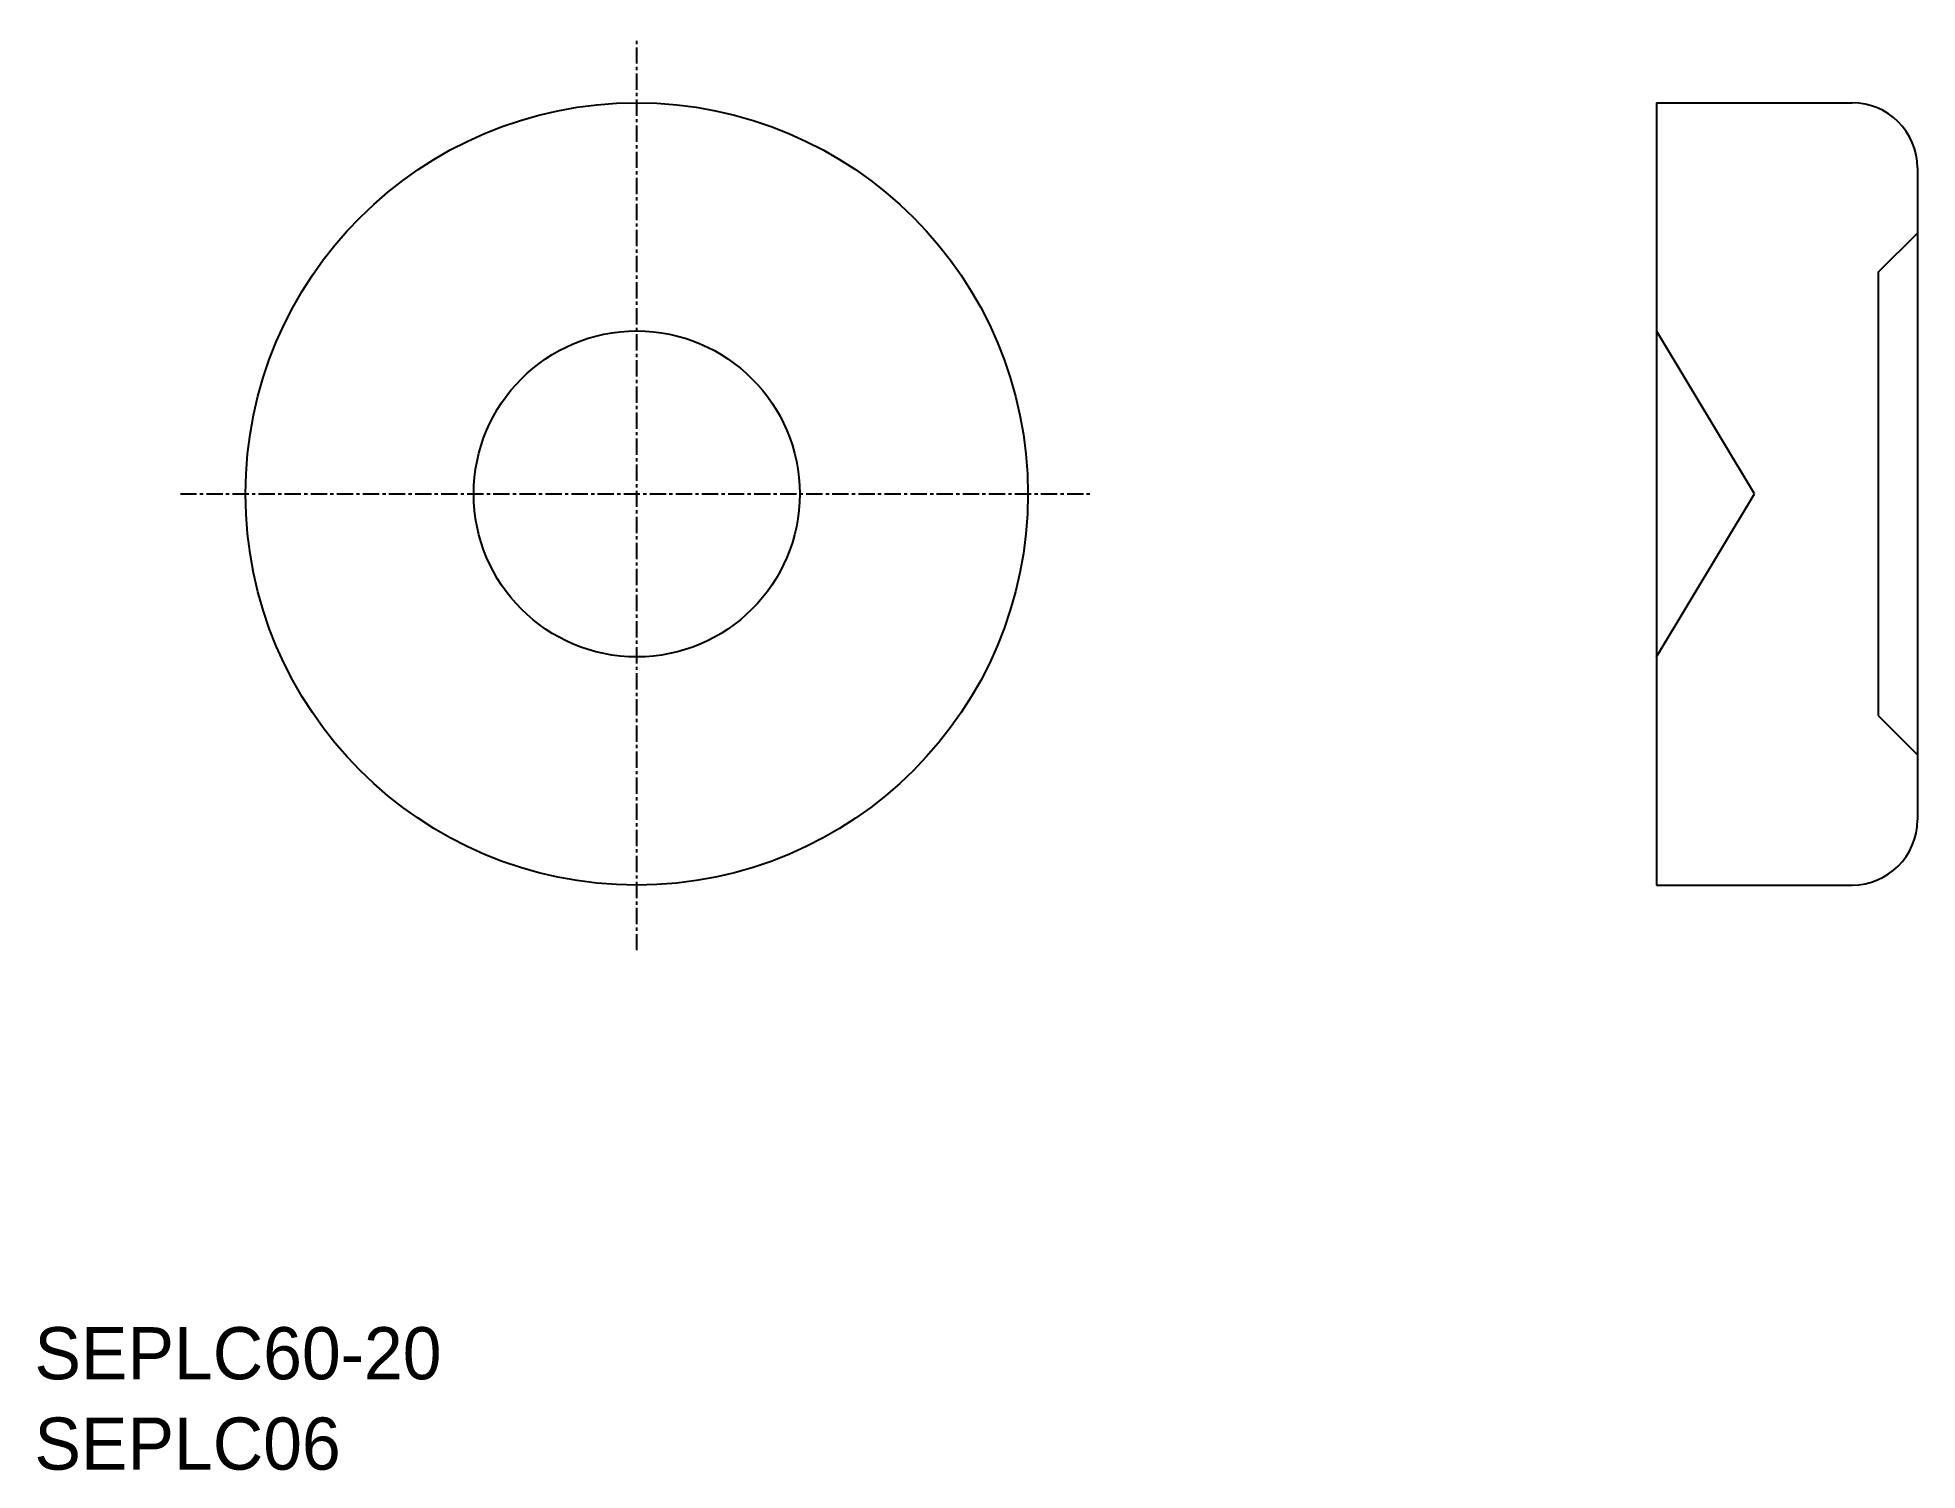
# Model space of a CAD drawing. Extents: x 0 to 144, y 0 to 110.
import ezdxf

# ---------------------------------------------------------------- set-up
doc = ezdxf.new("R2010")
doc.units = 0
doc.linetypes.add('CENTER', pattern=[2, 1.25, -0.25, 0.25, -0.25])
doc.layers.get('0').update_dxf_attribs({"linetype": 'CONTINUOUS'})
doc.layers.add('CENTER', color=1, linetype='CENTER')

msp = doc.modelspace()

# ---------------------------------------------------------------- linework, layer by layer
at = {"color": 7, "linetype": 'CONTINUOUS'}
for p, q in [((124.4, 104.83), (124.4, 44.83)), ((124.4, 104.83), (139.4, 104.83)), ((144.4, 99.83), (144.4, 49.83)), ((141.4, 91.83), (144.4, 94.83)), ((141.4, 91.83), (141.4, 57.83)), ((124.4, 89.83), (124.4, 89.83)), ((131.9, 74.83), (124.4, 87.33)), ((124.4, 62.33), (131.9, 74.83)), ((141.4, 57.83), (144.4, 54.83)), ((124.4, 44.83), (139.4, 44.83))]:
    msp.add_line(p, q, dxfattribs=at)
for radius in [30, 12.5]:
    msp.add_circle((46.19, 74.83), radius, dxfattribs=at)
for centre, start, end in [((139.4, 99.83), 0, 90), ((139.4, 49.83), 270, 0)]:
    msp.add_arc(centre, 5, start, end, dxfattribs=at)
at = {"layer": 'CENTER', "color": 1, "linetype": 'CENTER'}
for p, q in [((46.19, 39.83), (46.19, 109.83)), ((11.19, 74.83), (81.19, 74.83))]:
    msp.add_line(p, q, dxfattribs=at)

# ---------------------------------------------------------------- texts
for s, p in [('SEPLC60-20', (0, 6.93)), ('SEPLC06', (0, 0))]:
    msp.add_text(s, height=4).set_placement(p)

doc.saveas('drawing.dxf')
